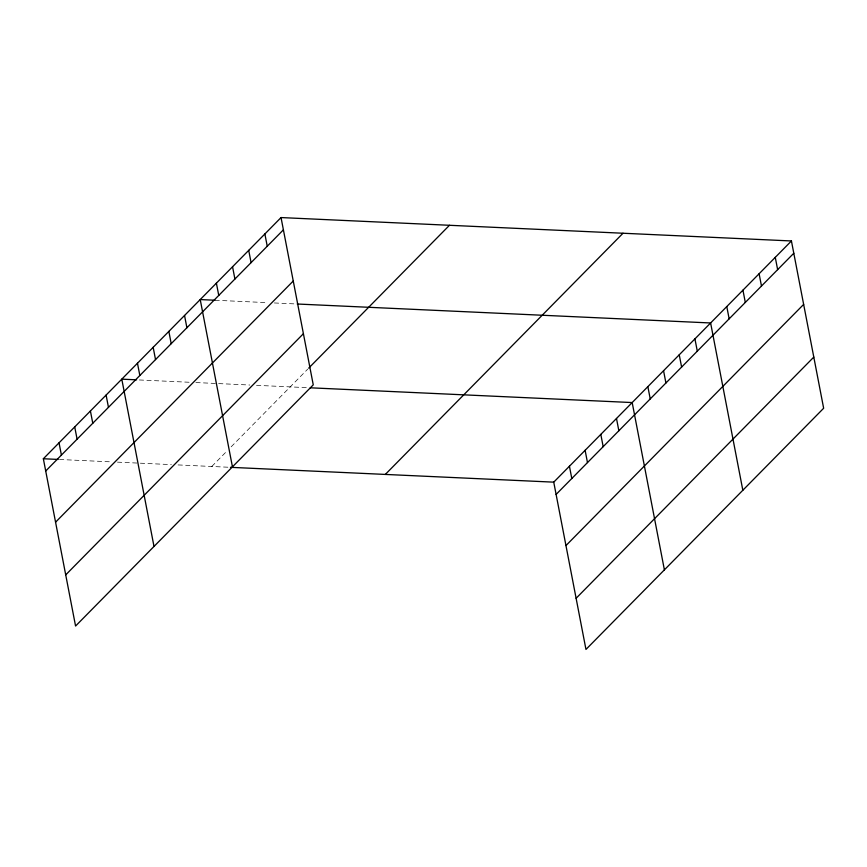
<?xml version="1.0" encoding="UTF-8"?>
<svg xmlns="http://www.w3.org/2000/svg" width="867" height="867" viewBox="0 0 867 867"><rect width="100%" height="100%" fill="white"/><g stroke="black" fill="none" stroke-linecap="round" stroke-linejoin="round"><path stroke-width="0.65" stroke-dasharray="4.33 3.25" d="M211.776 466.468L227.468 450.558M231.164 446.808L307.752 369.093M215.049 300.242L267.6 302.659M274.34 302.962L295.896 303.949M139.305 379.963L189.158 382.249M195.899 382.553L249.794 385.024M256.534 385.338L307.568 387.679M59.52 459.488L110.727 461.84M117.457 462.144L139.023 463.141M140.367 463.195L171.352 464.614M178.093 464.929L229.137 467.27"/><path stroke-width="1.3" d="M281.038 217.563L313.258 384.85L75.57 626.039L43.35 458.751L281.038 217.563L791.43 240.961L823.65 408.249L585.962 649.437L553.742 482.15L791.43 240.961M45.713 471.019L283.401 229.831M55.564 522.183L293.252 280.995M65.719 574.886L303.407 333.697M308.674 368.15L449.474 225.279M385.316 474.433L623.005 233.245M556.105 494.428L793.804 253.24M565.956 545.581L803.655 304.393M576.111 598.284L813.799 357.096M215.049 300.242L200.223 299.57L232.443 466.858M297.24 304.014L710.615 322.968L742.835 490.256M136.607 379.833L121.792 379.161L154.001 546.448M310.245 387.798L632.184 402.559L664.393 569.847M43.35 458.751L58.176 459.434M230.47 467.324L553.742 482.15M775.271 257.358L777.634 269.637M759.113 273.766L761.475 286.034M742.943 290.163L745.306 302.442M726.784 306.56L729.147 318.839M694.933 338.889L697.296 351.157M679.24 354.798L681.614 367.077M663.558 370.718L665.921 382.997M647.866 386.639L650.228 398.918M616.491 418.479L618.854 430.747M600.809 434.4L603.172 446.668M585.117 450.309L587.479 462.588M569.435 466.229L571.797 478.508M264.879 233.96L267.242 246.239M248.721 250.357L251.083 262.636M232.551 266.765L234.914 279.033M216.392 283.162L218.755 295.441M184.541 315.48L186.904 327.759M168.848 331.4L171.211 343.679M153.166 347.32L155.529 359.599M137.474 363.24L139.836 375.509M106.099 395.07L108.462 407.349M90.417 410.991L92.78 423.269M74.725 426.911L77.087 439.19M59.043 442.831L61.405 455.11"/></g></svg>
